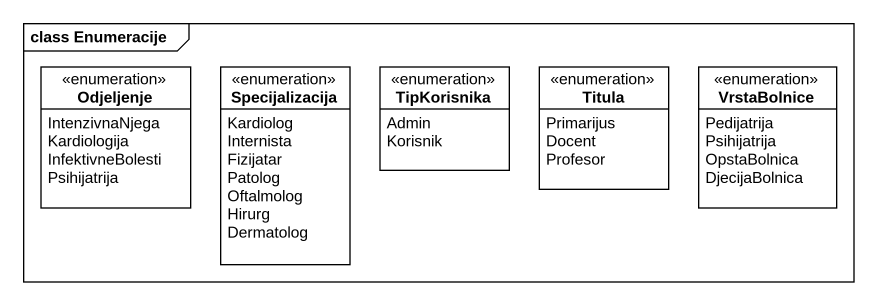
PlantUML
@startuml
mainframe class Enumeracije
hide circle
hide empty members
enum Odjeljenje {
  IntenzivnaNjega
  Kardiologija
  InfektivneBolesti
  Psihijatrija
}
enum Specijalizacija {
  Kardiolog
  Internista
  Fizijatar
  Patolog
  Oftalmolog
  Hirurg
  Dermatolog
}
enum TipKorisnika {
  Admin
  Korisnik
}
enum Titula {
  Primarijus
  Docent
  Profesor
}
enum VrstaBolnice {
  Pedijatrija
  Psihijatrija
  OpstaBolnica
  DjecijaBolnica
}
@enduml
